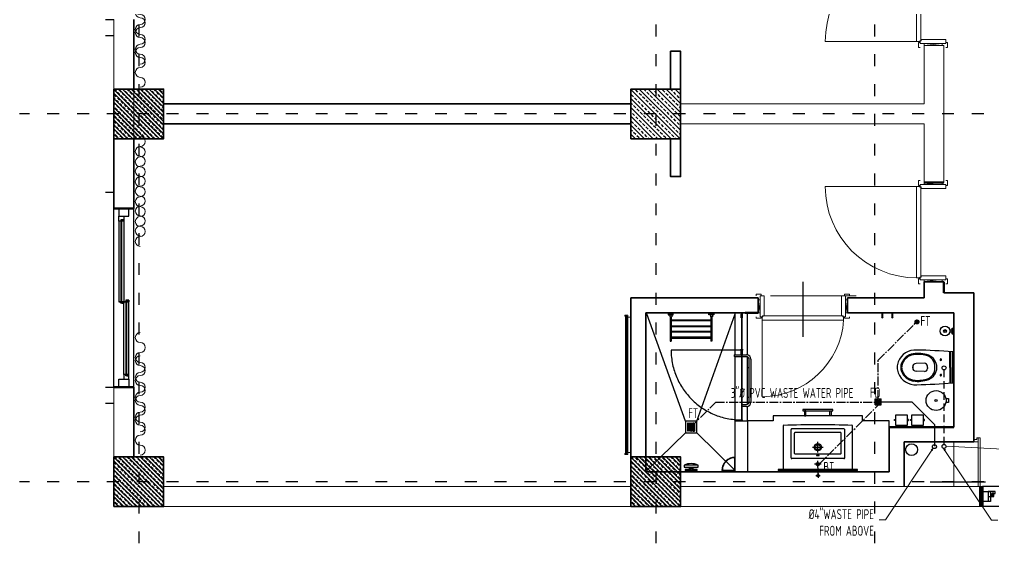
# Model space of a CAD drawing. Header units: millimetres. Extents: x 626118 to 667468, y 4481694 to 4492717.
# Drawn here: x 645905 to 646885, y 4488997 to 4489534 of the extents above; entities that cross this region are included whole.
import ezdxf

# ---------------------------------------------------------------- set-up
doc = ezdxf.new("R2010")
doc.units = ezdxf.units.MM
for name, pattern in [('ACAD_ISO03W100', [30, 12, -18]), ('CENTER2', [1.125, 0.75, -0.125, 0.125, -0.125]), ('DUZ', [500, 500]), ('HIDDEN', [0.375, 0.25, -0.125]), ('HIDDEN2', [0.1875, 0.125, -0.0625])]:
    doc.linetypes.add(name, pattern=pattern)
doc.layers.get('0').update_dxf_attribs({"color": 1, "linetype": 'DUZ'})
for name, color, linetype in [('0 MC MAHAL', 94, 'Continuous'), ('a_cam', 161, 'Continuous'), ('a_gorunus', 233, 'Continuous'), ('a_mobilya', 1, 'Continuous'), ('a_mobilya_tarama', 253, 'Continuous'), ('a_seramik', 241, 'Continuous'), ('a_seramik_tarama', 85, 'Continuous'), ('a_vitrifiye', 195, 'Continuous'), ('AGAC', 116, 'Continuous'), ('DR-SOIL PIPE', 6, 'HIDDEN'), ('DR-TEXT', 3, 'Continuous'), ('DR-WASTE PIPE', 5, 'CENTER2'), ('KOLTAR_F', 145, 'Continuous'), ('PEN', 161, 'Continuous'), ('pen.kap.olc', 205, 'Continuous'), ('PLUM FIT', 7, 'Continuous'), ('söve', 26, 'DUZ'), ('TESİSAT', 57, 'Continuous')]:
    doc.layers.add(name, color=color, linetype=linetype)
for name, color, linetype, lineweight in [('cam', 143, 'Continuous', 20), ('DUV', 220, 'Continuous', 50), ('DUVAR', 7, 'Continuous', 35), ('FE_MOBTEF.2', 33, 'Continuous', 18), ('FE_PERDE', 205, 'Continuous', 15), ('gor25', 142, 'Continuous', 25), ('iç duvar', 7, 'Continuous', 50), ('KAPEN', 151, 'Continuous', 9), ('KOLON_F', 3, 'Continuous', 35), ('sabt_tef', 181, 'Continuous', 30)]:
    doc.layers.add(name, color=color, linetype=linetype, lineweight=lineweight)
doc.styles.add('din.shx', font='din.shx', dxfattribs={"width": 0.7})
pattern_1 = [(135, (5151152.778, 3828830.847), (-4.4901280605, -4.4901280605), []), (135, (5151152.778, 3828835.337), (-4.4901280605, -4.4901280605), [3.175, -1.5875])]
pattern_2 = [(135, (5151672.778, 3828830.847), (-4.4901280605, -4.4901280605), []), (135, (5151672.778, 3828835.337), (-4.4901280605, -4.4901280605), [3.175, -1.5875])]

# ---------------------------------------------------------------- blocks, each defined once
blk = doc.blocks.new('GEN_BLOCK00601')
at = {"linetype": 'Continuous', "ltscale": 50}
for centre, start, end in [((50, 50), 0, 180), ((250, 50), 0, 180), ((450, 50), 0, 180), ((650, 50), 0, 180), ((850, 50), 0, 180), ((150, 50), 180, 0), ((350, 50), 180, 0), ((550, 50), 180, 0), ((750, 50), 180, 0), ((950, 50), 180, 0)]:
    blk.add_arc(centre, 50, start, end, dxfattribs=at)
for tag in ['Sfb', 'FLOOR']:
    blk.add_attdef(tag, (0, 0), '', height=1)
blk = doc.blocks.new('K210')
for p, q in [((0.04, 0.985), (0.04, 0.032)), ((0.04, 0.032), (0.047, 0.032)), ((0.047, 0.032), (0.047, 0.022)), ((0.047, 0.022), (0.953, 0.022)), ((0.953, 0.032), (0.96, 0.032)), ((0.953, 0.022), (0.953, 0.032)), ((0.96, 0.032), (0.96, 0.065))]:
    blk.add_line(p, q)
for points in [[(-0.02, 0.03), (-0.02, 0.045), (0.03, 0.045), (0.03, 0.03)], [(0.04, 0.065), (0.96, 0.065)], [(1.02, 0.03), (1.02, 0.045), (0.97, 0.045), (0.97, 0.03)], [(0.02, -0.19), (0, -0.19), (0.02, -0.01), (0, -0.01)], [(0.98, -0.19), (1, -0.19), (0.98, -0.01), (1, -0.01)], [(-0.02, -0.23), (-0.02, -0.245), (0.03, -0.245), (0.03, -0.23)], [(1.02, -0.23), (1.02, -0.245), (0.97, -0.245), (0.97, -0.23)]]:
    blk.add_lwpolyline(points)
for points in [[(0.02, 0.03), (0.045, 0.03), (0.045, 0.02), (0.06, 0.02), (0.06, -0.23), (0.02, -0.23)], [(0.98, 0.03), (0.955, 0.03), (0.955, 0.02), (0.94, 0.02), (0.94, -0.23), (0.98, -0.23)]]:
    blk.add_lwpolyline(points, close=True)
blk.add_arc((0.04, 0.065), 0.92, 0, 90)
blk = doc.blocks.new('new block')
at = {"layer": 'KAPEN'}
for p, q in [((105202.0528, 48261.8596), (105202.0198, 48261.8596)), ((105202.0528, 48261.8526), (105202.0528, 48261.8596)), ((105202.0628, 48261.8526), (105202.0528, 48261.8526)), ((105202.0628, 48261.0466), (105202.0628, 48261.8526)), ((105201.2498, 48261.0396), (105202.0528, 48261.0396)), ((105202.0528, 48261.0466), (105202.0628, 48261.0466)), ((105202.0528, 48261.0396), (105202.0528, 48261.0466))]:
    blk.add_line(p, q, dxfattribs=at)
for points in [[(105202.0548, 48261.9196), (105202.0398, 48261.9196), (105202.0398, 48261.8696), (105202.0548, 48261.8696)], [(105202.2248, 48261.8796), (105202.2248, 48261.8996), (105202.0948, 48261.8796), (105202.0948, 48261.8996)], [(105202.2648, 48261.9196), (105202.2798, 48261.9196), (105202.2798, 48261.8696), (105202.2648, 48261.8696)], [(105202.0198, 48261.0396), (105202.0198, 48261.8596)], [(105202.0548, 48260.9796), (105202.0398, 48260.9796), (105202.0398, 48261.0296), (105202.0548, 48261.0296)], [(105202.2248, 48261.0196), (105202.2248, 48260.9996), (105202.0948, 48261.0196), (105202.0948, 48260.9996)], [(105202.2648, 48260.9796), (105202.2798, 48260.9796), (105202.2798, 48261.0296), (105202.2648, 48261.0296)]]:
    blk.add_lwpolyline(points, dxfattribs=at)
for points in [[(105202.0548, 48261.8796), (105202.0548, 48261.8546), (105202.0648, 48261.8546), (105202.0648, 48261.8396), (105202.2648, 48261.8396), (105202.2648, 48261.8796)], [(105202.0548, 48261.0196), (105202.0548, 48261.0446), (105202.0648, 48261.0446), (105202.0648, 48261.0596), (105202.2648, 48261.0596), (105202.2648, 48261.0196)]]:
    blk.add_lwpolyline(points, close=True, dxfattribs=at)
blk.add_arc((105202.0715, 48261.0396), 0.8216, 93.60232, 180, dxfattribs=at)
blk = doc.blocks.new('rgtkjıtdkfgölv')
at = {"layer": 'FE_MOBTEF.2'}
for p, q in [((104445.9079, 48877.9319), (104445.8879, 48877.9319)), ((104445.8879, 48877.9319), (104445.8879, 48877.9019)), ((104445.8879, 48877.9019), (104445.8979, 48877.9019)), ((104445.8979, 48877.9139), (104445.8979, 48877.9219)), ((104445.8979, 48877.9219), (104447.2779, 48877.9219)), ((104445.8979, 48877.9219), (104445.9079, 48877.9219)), ((104445.8979, 48877.9019), (104445.8979, 48877.9219)), ((104445.8979, 48877.9079), (104445.8979, 48877.9139)), ((104445.8979, 48877.9139), (104447.2779, 48877.9139)), ((104447.2779, 48877.9139), (104445.8979, 48877.9139)), ((104447.2779, 48877.9079), (104445.8979, 48877.9079)), ((104445.9076, 48877.9319), (104445.9076, 48877.9619)), ((104445.9079, 48877.9219), (104445.9079, 48877.9319)), ((104447.2612, 48877.9319), (104445.9143, 48877.9319)), ((104447.2679, 48877.9319), (104447.2679, 48877.9619)), ((104447.2679, 48877.9319), (104447.2879, 48877.9319)), ((104447.2679, 48877.9219), (104447.2679, 48877.9319)), ((104447.2779, 48877.9219), (104447.2679, 48877.9219)), ((104447.2779, 48877.9019), (104447.2779, 48877.9219)), ((104447.2779, 48877.9219), (104447.2779, 48877.9139)), ((104447.2779, 48877.9139), (104447.2779, 48877.9079)), ((104447.2879, 48877.9019), (104447.2779, 48877.9019)), ((104447.2879, 48877.9319), (104447.2879, 48877.9019))]:
    blk.add_line(p, q, dxfattribs=at)
blk = doc.blocks.new('urejjnjf')
at = {"layer": 'sabt_tef'}
for p, q in [((104450.0661, 49042.3043), (104449.7561, 49042.3043)), ((104449.9111, 49042.2843), (104449.7561, 49042.2843)), ((104449.9111, 49042.2763), (104449.7561, 49042.2763)), ((104449.8336, 49042.1951), (104449.8336, 49042.1843)), ((104449.9111, 49042.2843), (104450.0661, 49042.2843)), ((104449.9111, 49042.2763), (104450.0661, 49042.2763)), ((104449.9886, 49042.1951), (104449.9886, 49042.1843)), ((104449.8462, 49042.1843), (104449.8216, 49042.1843)), ((104449.8336, 49042.1734), (104449.8336, 49042.1843)), ((104449.976, 49042.1843), (104450.0006, 49042.1843)), ((104449.9886, 49042.1734), (104449.9886, 49042.1843)), ((104449.8695, 49042.0199), (104449.872, 49041.9351)), ((104449.9111, 49042.0508), (104449.8995, 49042.0508)), ((104449.9111, 49042.0508), (104449.9227, 49042.0508)), ((104449.9527, 49042.0199), (104449.9501, 49041.9351)), ((104449.9111, 49041.9011), (104449.907, 49041.9011)), ((104449.907, 49041.9011), (104449.9111, 49041.9011)), ((104449.9152, 49041.9011), (104449.9111, 49041.9011)), ((104449.9111, 49041.9011), (104449.9152, 49041.9011))]:
    blk.add_line(p, q, dxfattribs=at)
for centre, major_axis, start_param, end_param in [((104454.7356, 49041.8516), (3.5355, 3.5355), 2.265542, 2.338186), ((104445.0866, 49041.8516), (-3.5355, 3.5355), 3.944999, 4.017643), ((104449.8336, 49042.1843), (-0.0053, 0.0053), 3.926991, 7.068583), ((104449.9886, 49042.1843), (-0.0053, 0.0053), 3.926991, 7.068583), ((104449.9111, 49042.0143), (0.0919, 0.0919), 0.785398, 1.997007), ((104449.9002, 49042.0148), (-0.0778, 0.0778), -0.884575, 0.555132), ((104449.8336, 49042.1843), (0.0053, 0.0053), 2.356194, 5.497787), ((104449.9111, 49042.0143), (-0.0919, 0.0919), 4.286178, 5.497787), ((104449.922, 49042.0148), (0.0778, 0.0778), 5.728053, 7.16776), ((104449.9886, 49042.1843), (0.0053, 0.0053), 2.356194, 5.497787), ((104450.0702, 49041.9545), (0.2121, 0.2121), 1.997007, 2.51551), ((104450.0702, 49041.9545), (0.2051, 0.2051), 2.057267, 2.51551), ((104449.8995, 49042.0208), (0.0212, 0.0212), 0.785398, 2.385987), ((104449.9227, 49042.0208), (-0.0212, 0.0212), 3.897198, 5.497787), ((104449.7519, 49041.9545), (0.2051, 0.2051), 5.338472, 5.796715), ((104449.7519, 49041.9545), (0.2121, 0.2121), 5.338472, 5.856974), ((104449.9261, 49041.9313), (-0.1344, 0.1344), 0.731068, 1.971798), ((104449.9261, 49041.9313), (0.1089, 0.1089), 2.51551, 3.542594), ((104449.9261, 49041.9313), (-0.1018, 0.1018), 0.944713, 1.971798), ((104449.907, 49041.9361), (-0.0247, 0.0247), 0.815191, 2.356194), ((104449.9152, 49041.9361), (0.0247, 0.0247), 3.926991, 5.467994), ((104449.8961, 49041.9313), (-0.1018, 0.1018), 2.740591, 3.767676), ((104449.8961, 49041.9313), (-0.1089, 0.1089), 2.740591, 3.767676), ((104449.8961, 49041.9313), (0.1344, 0.1344), 4.311388, 5.552117), ((104449.9111, 49041.8943), (0.0735, 0.0735), 3.542594, 3.926991), ((104449.9111, 49041.8943), (-0.0735, 0.0735), 2.356194, 2.740591), ((104449.9111, 49041.8943), (0.1061, 0.1061), 3.542594, 3.926991), ((104449.9111, 49041.8943), (0.0806, 0.0806), 3.542594, 3.926991), ((104449.9111, 49041.8943), (-0.0806, 0.0806), 2.356194, 2.740591), ((104449.9111, 49041.8943), (-0.1061, 0.1061), 2.356194, 2.740591)]:
    blk.add_ellipse(centre, major_axis=major_axis, ratio=1, start_param=start_param, end_param=end_param, dxfattribs=at)
blk = doc.blocks.new('sj4rıekfsdöşlçdoeköd')
blk.add_line((104449.3382, 48901.752), (104449.3382, 48901.767))
at = {"layer": 'a_cam'}
for p, q in [((104448.3202, 48901.1255), (104448.3202, 48901.1175)), ((104448.6682, 48901.1255), (104448.3202, 48901.1255)), ((104448.3202, 48901.1175), (104448.6682, 48901.1175)), ((104448.6682, 48901.1175), (104448.6682, 48901.1255)), ((104448.6862, 48901.1255), (104448.6862, 48901.1175)), ((104449.3782, 48901.1255), (104448.6862, 48901.1255)), ((104448.6862, 48901.1175), (104449.3782, 48901.1175)), ((104449.3782, 48901.1175), (104449.3782, 48901.1255))]:
    blk.add_line(p, q, dxfattribs=at)
at = {"layer": 'a_gorunus'}
for p, q in [((104448.7245, 48901.18), (104448.3122, 48901.18)), ((104449.2209, 48901.18), (104448.7455, 48901.18)), ((104449.3882, 48901.18), (104449.242, 48901.18)), ((104448.7232, 48901.056), (104448.3122, 48901.056)), ((104449.3882, 48901.056), (104448.7432, 48901.056))]:
    blk.add_line(p, q, dxfattribs=at)
at = {"layer": 'a_mobilya'}
for p, q in [((104448.7682, 48901.2145), (104449.1982, 48901.2145)), ((104449.1982, 48901.1945), (104448.7682, 48901.1945)), ((104448.7232, 48901.1255), (104448.7232, 48901.1695)), ((104448.7232, 48901.0545), (104448.7232, 48901.1175)), ((104448.7432, 48901.1695), (104448.7432, 48901.1255)), ((104448.7432, 48901.1175), (104448.7432, 48901.0545)), ((104449.2232, 48901.1255), (104449.2232, 48901.1695)), ((104449.2432, 48901.1695), (104449.2432, 48901.1255))]:
    blk.add_line(p, q, dxfattribs=at)
for centre, major_axis, start_param, end_param in [((104448.7682, 48901.1695), (0.0318, 0.0318), 0.785398, 2.356194), ((104448.7682, 48901.1695), (0.0177, 0.0177), 0.785398, 2.356194), ((104449.1982, 48901.1695), (-0.0318, 0.0318), 3.926991, 5.497787), ((104449.1982, 48901.1695), (-0.0177, 0.0177), 3.926991, 5.497787), ((104448.7332, 48901.0545), (0.00707, 0.00707), 2.356194, 5.497787)]:
    blk.add_ellipse(centre, major_axis=major_axis, ratio=1, start_param=start_param, end_param=end_param, dxfattribs=at)
at = {"layer": 'a_mobilya_tarama', "linetype": 'HIDDEN2', "ltscale": 200}
for p, q in [((104449.3927, 48900.6695), (104448.3122, 48901.056)), ((104449.5077, 48900.6695), (104449.8882, 48901.056)), ((104449.4102, 48900.6263), (104449.4102, 48900.6213)), ((104449.4902, 48900.6263), (104449.4102, 48900.6263)), ((104449.4102, 48900.6213), (104449.4902, 48900.6213)), ((104449.4106, 48900.6496), (104449.4106, 48900.6446)), ((104449.4906, 48900.6496), (104449.4106, 48900.6496)), ((104449.4106, 48900.6446), (104449.4906, 48900.6446)), ((104449.4106, 48900.638), (104449.4106, 48900.633)), ((104449.4906, 48900.638), (104449.4106, 48900.638)), ((104449.4106, 48900.633), (104449.4906, 48900.633)), ((104449.4106, 48900.6148), (104449.4106, 48900.6098)), ((104449.4906, 48900.6148), (104449.4106, 48900.6148)), ((104449.4106, 48900.6098), (104449.4906, 48900.6098)), ((104449.4902, 48900.6213), (104449.4902, 48900.6263)), ((104449.4906, 48900.6446), (104449.4906, 48900.6496)), ((104449.4906, 48900.633), (104449.4906, 48900.638)), ((104449.4906, 48900.6098), (104449.4906, 48900.6148)), ((104449.3927, 48900.5545), (104448.3122, 48900.168)), ((104449.4102, 48900.6031), (104449.4102, 48900.5981)), ((104449.4902, 48900.6031), (104449.4102, 48900.6031)), ((104449.4102, 48900.5981), (104449.4902, 48900.5981)), ((104449.4102, 48900.5917), (104449.4102, 48900.5867)), ((104449.4902, 48900.5917), (104449.4102, 48900.5917)), ((104449.4102, 48900.5867), (104449.4902, 48900.5867)), ((104449.4102, 48900.5803), (104449.4102, 48900.5753)), ((104449.4902, 48900.5803), (104449.4102, 48900.5803)), ((104449.4102, 48900.5753), (104449.4902, 48900.5753)), ((104449.4902, 48900.5981), (104449.4902, 48900.6031)), ((104449.4902, 48900.5867), (104449.4902, 48900.5917)), ((104449.4902, 48900.5753), (104449.4902, 48900.5803)), ((104449.5077, 48900.5545), (104449.8882, 48900.168))]:
    blk.add_line(p, q, dxfattribs=at)
at = {"layer": 'a_seramik'}
for p, q in [((104449.3882, 48902.606), (104449.3882, 48902.337)), ((104449.4502, 48902.606), (104449.3882, 48902.606)), ((104449.3382, 48902.337), (104449.3382, 48901.437)), ((104449.3882, 48902.337), (104449.3382, 48902.337)), ((104449.3382, 48901.437), (104449.3882, 48901.437)), ((104449.3882, 48901.437), (104449.3882, 48901.18)), ((104449.3882, 48901.18), (104449.9002, 48901.18)), ((104449.3882, 48901.056), (104449.3882, 48901.18)), ((104449.9002, 48901.056), (104449.3882, 48901.056))]:
    blk.add_line(p, q, dxfattribs=at)
at = {"layer": 'a_seramik_tarama'}
for p, q in [((104448.8502, 48901.18), (104448.8502, 48901.1945)), ((104449.1502, 48901.18), (104449.1502, 48901.1945))]:
    blk.add_line(p, q, dxfattribs=at)
at = {"layer": 'a_vitrifiye'}
for p, q in [((104449.8882, 48901.487), (104449.8882, 48902.287)), ((104448.3522, 48901.129), (104448.3122, 48901.129)), ((104448.3122, 48901.114), (104448.3522, 48901.114)), ((104448.3152, 48901.126), (104448.3522, 48901.126)), ((104448.3522, 48901.117), (104448.3152, 48901.117)), ((104448.3522, 48901.126), (104448.3522, 48901.129)), ((104448.3522, 48901.114), (104448.3522, 48901.117)), ((104448.6682, 48901.129), (104448.6782, 48901.129)), ((104448.6682, 48901.114), (104448.6682, 48901.129)), ((104448.6782, 48901.114), (104448.6682, 48901.114)), ((104448.6782, 48901.129), (104448.6782, 48901.114)), ((104448.6782, 48901.114), (104448.7182, 48901.114)), ((104448.6812, 48901.117), (104448.6812, 48901.126)), ((104448.6812, 48901.126), (104448.7182, 48901.126)), ((104448.7182, 48901.117), (104448.6812, 48901.117)), ((104449.3782, 48901.129), (104449.3782, 48901.114)), ((104449.3782, 48901.129), (104449.3782, 48901.114)), ((104449.3882, 48901.129), (104449.3782, 48901.129)), ((104449.3782, 48901.114), (104449.3882, 48901.114)), ((104449.3882, 48901.129), (104449.3882, 48901.114)), ((104449.3882, 48901.114), (104449.3882, 48901.129))]:
    blk.add_line(p, q, dxfattribs=at)
at = {"layer": 'a_vitrifiye', "linetype": 'HIDDEN', "ltscale": 10}
for p, q in [((104448.6782, 48901.129), (104448.6782, 48900.4105)), ((104448.7182, 48901.129), (104448.6782, 48901.129))]:
    blk.add_line(p, q, dxfattribs=at)
at = {"layer": 'a_vitrifiye', "linetype": 'HIDDEN'}
for p, q in [((104448.7182, 48901.129), (104448.7182, 48901.126)), ((104448.7182, 48901.114), (104448.7182, 48901.117))]:
    blk.add_line(p, q, dxfattribs=at)
at = {"layer": 'a_vitrifiye', "linetype": 'HIDDEN', "ltscale": 10}
blk.add_ellipse((104448.6722, 48901.1165), major_axis=(-0.4992, 0.4992), ratio=1, start_param=2.364699, end_param=3.928437, dxfattribs=at)
at = {"layer": 'sabt_tef'}
for p, q in [((104448.4572, 48903.238), (104448.4572, 48903.244)), ((104448.5119, 48903.244), (104448.4572, 48903.244)), ((104448.5119, 48903.238), (104448.4572, 48903.238)), ((104448.4601, 48903.2339), (104448.4601, 48903.238)), ((104448.4601, 48903.2339), (104448.5091, 48903.2339)), ((104448.4746, 48903.2319), (104448.4746, 48903.2141)), ((104448.4946, 48903.2319), (104448.4946, 48903.2141)), ((104448.5091, 48903.2339), (104448.5091, 48903.238)), ((104448.5119, 48903.238), (104448.5119, 48903.244)), ((104449.1624, 48903.2021), (104449.2049, 48903.2021)), ((104449.1624, 48903.1813), (104449.1624, 48903.2021)), ((104449.2049, 48903.1813), (104449.1624, 48903.1813)), ((104449.2049, 48903.2021), (104449.2049, 48903.1813)), ((104449.3752, 48902.959), (104449.3752, 48902.949)), ((104449.3852, 48902.959), (104449.3752, 48902.959)), ((104449.3852, 48902.949), (104449.3852, 48902.959)), ((104449.4302, 48902.949), (104449.3302, 48902.949)), ((104449.3302, 48902.949), (104449.3302, 48902.829)), ((104449.3752, 48902.949), (104449.3852, 48902.949)), ((104449.4302, 48902.829), (104449.4302, 48902.949)), ((104449.4302, 48902.8915), (104449.4352, 48902.8915)), ((104449.4352, 48902.8865), (104449.4302, 48902.8865)), ((104449.4352, 48902.904), (104449.4452, 48902.904)), ((104449.4352, 48902.874), (104449.4352, 48902.904)), ((104449.4352, 48902.8915), (104449.4352, 48902.8865)), ((104449.4452, 48902.874), (104449.4352, 48902.874)), ((104449.4452, 48902.904), (104449.4452, 48902.874)), ((104449.3302, 48902.829), (104449.4302, 48902.829)), ((104449.4302, 48902.789), (104449.3302, 48902.789)), ((104449.3302, 48902.789), (104449.3302, 48902.669)), ((104449.3752, 48902.829), (104449.3852, 48902.829)), ((104449.3752, 48902.819), (104449.3752, 48902.829)), ((104449.3852, 48902.819), (104449.3752, 48902.819)), ((104449.3752, 48902.799), (104449.3752, 48902.789)), ((104449.3852, 48902.799), (104449.3752, 48902.799)), ((104449.3752, 48902.789), (104449.3852, 48902.789)), ((104449.3852, 48902.829), (104449.3852, 48902.819)), ((104449.3852, 48902.789), (104449.3852, 48902.799)), ((104449.4302, 48902.669), (104449.4302, 48902.789)), ((104449.3302, 48902.669), (104449.4302, 48902.669)), ((104449.3752, 48902.669), (104449.3852, 48902.669)), ((104449.3752, 48902.659), (104449.3752, 48902.669)), ((104449.3852, 48902.669), (104449.3852, 48902.659)), ((104449.4302, 48902.7315), (104449.4352, 48902.7315)), ((104449.4352, 48902.7265), (104449.4302, 48902.7265)), ((104449.4352, 48902.744), (104449.4452, 48902.744)), ((104449.4352, 48902.714), (104449.4352, 48902.744)), ((104449.4352, 48902.7315), (104449.4352, 48902.7265)), ((104449.4452, 48902.714), (104449.4352, 48902.714)), ((104449.4452, 48902.744), (104449.4452, 48902.714)), ((104448.3122, 48902.641), (104448.3122, 48902.631)), ((104448.3422, 48902.641), (104448.3122, 48902.641)), ((104448.3122, 48902.631), (104448.3422, 48902.631)), ((104448.3422, 48902.641), (104448.3422, 48902.645)), ((104448.3422, 48902.627), (104448.3422, 48902.631)), ((104449.3852, 48902.659), (104449.3752, 48902.659)), ((104448.3122, 48902.541), (104448.3122, 48902.531)), ((104448.3422, 48902.541), (104448.3122, 48902.541)), ((104448.3122, 48902.531), (104448.3422, 48902.531)), ((104448.3422, 48902.541), (104448.3422, 48902.545)), ((104448.3422, 48902.527), (104448.3422, 48902.531)), ((104449.8782, 48902.287), (104449.8782, 48901.487)), ((104449.8882, 48902.287), (104449.8782, 48902.287)), ((104449.8812, 48902.237), (104449.4402, 48902.237)), ((104449.8882, 48901.544), (104449.8882, 48902.23)), ((104449.4682, 48902.15), (104449.4682, 48901.624)), ((104449.7612, 48902.157), (104449.4752, 48902.157)), ((104449.5042, 48902.114), (104449.5042, 48901.66)), ((104449.7162, 48902.121), (104449.5112, 48902.121)), ((104449.7232, 48902.114), (104449.7232, 48901.66)), ((104449.7682, 48902.15), (104449.7682, 48901.624)), ((104449.2732, 48902.037), (104449.2732, 48901.737)), ((104449.2882, 48902.037), (104449.2732, 48902.037)), ((104449.2882, 48901.737), (104449.2882, 48902.037)), ((104449.2882, 48902.007), (104449.2882, 48902.022)), ((104449.2882, 48902.022), (104449.3382, 48902.022)), ((104449.3382, 48902.007), (104449.2882, 48902.007)), ((104449.7057, 48901.887), (104449.6007, 48901.887)), ((104449.6532, 48901.8345), (104449.6532, 48901.9395)), ((104449.8558, 48901.887), (104449.7906, 48901.887)), ((104449.8232, 48901.9196), (104449.8232, 48901.8544)), ((104449.2732, 48901.737), (104449.2882, 48901.737)), ((104449.2882, 48901.767), (104449.2882, 48901.752)), ((104449.3382, 48901.767), (104449.2882, 48901.767)), ((104449.2882, 48901.752), (104449.3382, 48901.752)), ((104449.7612, 48901.617), (104449.4752, 48901.617)), ((104449.7162, 48901.653), (104449.5112, 48901.653)), ((104449.4402, 48901.537), (104449.8812, 48901.537)), ((104449.8782, 48901.487), (104449.8882, 48901.487)), ((104449.8882, 48901.056), (104449.7542, 48901.056)), ((104449.8832, 48901.051), (104449.7591, 48901.051)), ((104449.8832, 48900.9269), (104449.8832, 48901.051)), ((104449.8882, 48900.922), (104449.8882, 48901.056)), ((104448.3122, 48900.792), (104448.3122, 48900.842)), ((104448.3122, 48900.842), (104448.3222, 48900.842)), ((104448.3222, 48900.842), (104448.3222, 48900.792)), ((104448.3222, 48900.827), (104448.3422, 48900.827)), ((104448.3222, 48900.807), (104448.3422, 48900.807)), ((104448.3422, 48900.827), (104448.3422, 48900.807)), ((104448.3422, 48900.822), (104448.5872, 48900.822)), ((104448.3422, 48900.812), (104448.5872, 48900.812)), ((104448.3722, 48900.812), (104448.3822, 48900.812)), ((104448.3722, 48900.412), (104448.3722, 48900.812)), ((104448.3822, 48900.812), (104448.3822, 48900.412)), ((104448.4322, 48900.812), (104448.4422, 48900.812)), ((104448.4322, 48900.412), (104448.4322, 48900.812)), ((104448.4422, 48900.812), (104448.4422, 48900.412)), ((104448.4872, 48900.812), (104448.4972, 48900.812)), ((104448.4872, 48900.412), (104448.4872, 48900.812)), ((104448.4972, 48900.812), (104448.4972, 48900.412)), ((104448.5572, 48900.812), (104448.5472, 48900.812)), ((104448.5472, 48900.812), (104448.5472, 48900.412)), ((104448.5572, 48900.412), (104448.5572, 48900.812)), ((104448.5872, 48900.822), (104448.5872, 48900.812)), ((104448.3222, 48900.792), (104448.3122, 48900.792)), ((104449.3927, 48900.6695), (104449.3927, 48900.5545)), ((104449.5077, 48900.6695), (104449.3927, 48900.6695)), ((104449.5077, 48900.5545), (104449.5077, 48900.6695)), ((104449.8532, 48900.682), (104449.8332, 48900.682)), ((104449.8332, 48900.682), (104449.8332, 48900.542)), ((104449.8532, 48900.682), (104449.8332, 48900.682)), ((104449.8532, 48900.617), (104449.8532, 48900.682)), ((104449.8532, 48900.542), (104449.8532, 48900.682)), ((104449.8646, 48900.617), (104449.8532, 48900.617)), ((104449.8646, 48900.617), (104449.8532, 48900.617)), ((104449.8532, 48900.542), (104449.8532, 48900.607)), ((104449.8532, 48900.607), (104449.8646, 48900.607)), ((104449.8532, 48900.607), (104449.8646, 48900.607)), ((104449.8582, 48900.632), (104449.8582, 48900.617)), ((104449.8782, 48900.632), (104449.8582, 48900.632)), ((104449.8582, 48900.607), (104449.8582, 48900.592)), ((104449.8882, 48900.624), (104449.8632, 48900.624)), ((104449.8632, 48900.624), (104449.8632, 48900.622)), ((104449.8632, 48900.622), (104449.8632, 48900.624)), ((104449.8632, 48900.624), (104449.8882, 48900.624)), ((104449.8632, 48900.622), (104449.8732, 48900.622)), ((104449.8832, 48900.622), (104449.8632, 48900.622)), ((104449.8782, 48900.672), (104449.8782, 48900.624)), ((104449.8882, 48900.672), (104449.8782, 48900.672)), ((104449.8782, 48900.624), (104449.8782, 48900.632)), ((104449.8832, 48900.602), (104449.8832, 48900.622)), ((104449.8882, 48900.552), (104449.8882, 48900.672)), ((104449.8882, 48900.6), (104449.8882, 48900.624)), ((104449.8882, 48900.624), (104449.8882, 48900.6)), ((104449.3927, 48900.5545), (104449.5077, 48900.5545)), ((104449.8332, 48900.542), (104449.8532, 48900.542)), ((104449.8332, 48900.542), (104449.8532, 48900.542)), ((104449.8582, 48900.592), (104449.8782, 48900.592)), ((104449.8732, 48900.602), (104449.8632, 48900.602)), ((104449.8632, 48900.602), (104449.8632, 48900.6)), ((104449.8632, 48900.6), (104449.8632, 48900.602)), ((104449.8632, 48900.602), (104449.8832, 48900.602)), ((104449.8632, 48900.6), (104449.8882, 48900.6)), ((104449.8882, 48900.6), (104449.8632, 48900.6)), ((104449.8782, 48900.592), (104449.8782, 48900.6)), ((104449.8782, 48900.6), (104449.8782, 48900.552)), ((104449.8782, 48900.552), (104449.8882, 48900.552)), ((104448.3122, 48900.432), (104448.3122, 48900.382)), ((104448.3222, 48900.432), (104448.3122, 48900.432)), ((104448.3222, 48900.382), (104448.3222, 48900.432)), ((104448.3222, 48900.417), (104448.3422, 48900.417)), ((104448.3422, 48900.397), (104448.3422, 48900.417)), ((104448.3422, 48900.412), (104448.5872, 48900.412)), ((104448.3822, 48900.412), (104448.3722, 48900.412)), ((104448.4422, 48900.412), (104448.4322, 48900.412)), ((104448.4972, 48900.412), (104448.4872, 48900.412)), ((104448.5472, 48900.412), (104448.5572, 48900.412)), ((104448.5872, 48900.402), (104448.5872, 48900.412)), ((104448.3122, 48900.382), (104448.3222, 48900.382)), ((104448.3222, 48900.397), (104448.3422, 48900.397)), ((104448.3422, 48900.402), (104448.5872, 48900.402))]:
    blk.add_line(p, q, dxfattribs=at)
for centre, major_axis, ratio, start_param, end_param in [((104448.4846, 48903.1662), (0.0346, 0.0346), 1, 0.785398, 7.068583), ((104448.4846, 48903.1662), (0.0099, 0.0099), 1, 0.785398, 7.068583), ((104448.4846, 48903.1662), (-0.00707, 0.00707), 1, -0.785398, 5.497787), ((104449.1836, 48903.0762), (-0.0708, 0.0708), 1, -0.785398, 5.497787), ((104449.1836, 48903.0762), (0.00765, 0.00765), 1, 0.785398, 7.068583), ((104448.3422, 48902.636), (0.00636, 0.00636), 1, 3.926991, 7.068583), ((104448.3422, 48902.536), (0.00636, 0.00636), 1, 3.926991, 7.068583), ((104461.1928, 48901.887), (8.3188, 8.3188), 1, 2.327015, 2.385374), ((104449.4402, 48902.23), (-0.00495, 0.00495), 1, -0.785398, 0.751244), ((104449.8812, 48902.23), (-0.00495, 0.00495), 1, 3.926991, 5.497787), ((104449.4752, 48902.15), (-0.00495, 0.00495), 1, -0.785398, 0.785398), ((104449.5112, 48902.114), (-0.00495, 0.00495), 1, -0.785398, 0.785398), ((104449.7162, 48902.114), (-0.00495, 0.00495), 1, 3.926991, 5.497787), ((104449.7612, 48902.15), (-0.00495, 0.00495), 1, 3.926991, 5.497787), ((104449.6532, 48901.887), (0.0265, 0.0265), 1, 3.926991, 10.210176), ((104449.6532, 48901.887), (0.0184, 0.0184), 1, 3.926991, 10.210176), ((104449.7372, 48901.887), (0, 0.0123), 0.321168, 0, 6.283185), ((104449.8232, 48901.887), (0.0124, 0.0124), 1, 3.926991, 10.210176), ((104449.4752, 48901.624), (0.00495, 0.00495), 1, 2.356194, 3.926991), ((104449.5112, 48901.66), (0.00495, 0.00495), 1, 2.356194, 3.926991), ((104449.7162, 48901.66), (0.00495, 0.00495), 1, 3.926991, 5.497787), ((104449.7612, 48901.624), (0.00495, 0.00495), 1, 3.926991, 5.497787), ((104449.4402, 48901.544), (-0.00495, 0.00495), 1, 0.819553, 2.356194), ((104449.8812, 48901.544), (0.00495, 0.00495), 1, 3.926991, 5.497787), ((104449.8838, 48901.0516), (-0.0917, 0.0917), 1, 0.751374, 2.390218), ((104449.8838, 48901.0516), (-0.0882, 0.0882), 1, 0.790124, 2.351469), ((104449.9891, 48900.612), (0.1208, 0.1208), 1, 1.934008, 2.778381), ((104449.9891, 48900.612), (0.1208, 0.1208), 1, 1.934008, 2.778381), ((104449.8732, 48900.612), (0.00707, 0.00707), 1, 0.785398, 7.068583), ((104449.8732, 48900.612), (-0.00707, 0.00707), 1, -0.785398, 0.261799), ((104449.8732, 48900.612), (0.00707, 0.00707), 1, 2.879793, 3.926991)]:
    blk.add_ellipse(centre, major_axis=major_axis, ratio=ratio, start_param=start_param, end_param=end_param, dxfattribs=at)
at = {"layer": '0 MC MAHAL'}
blk.add_blockref('urejjnjf', (-1.0609, -139.0602), dxfattribs=at)
blk = doc.blocks.new('FD')
at = {"layer": 'PLUM FIT'}
h = blk.add_hatch(dxfattribs=at)
h.set_pattern_fill('NET', color=56, scale=7.714286, angle=90, style=0)
h.set_pattern_definition([(90, (7609.1601, 24196.6292), (0.964285714, -1e-13), []), (360, (7609.1601, 24196.6292), (-1e-13, -0.964285714), [])])
h.paths.add_polyline_path([(-1.93, 0, 1), (1.93, 0, 1)])
at = {"layer": 'PLUM FIT', "color": 1}
for p, q in [((-2.89, 2.89), (2.89, 2.89)), ((-2.89, 2.89), (-2.89, -2.89)), ((2.89, 2.89), (2.89, -2.89)), ((-2.89, -2.89), (2.89, -2.89))]:
    blk.add_line(p, q, dxfattribs=at)
for radius in [2.89, 1.93]:
    blk.add_circle((0, 0), radius, dxfattribs=at)
blk = doc.blocks.new('A$C9070866a')
at = {"layer": 'iç duvar', "color": 1, "linetype": 'Continuous', "lineweight": 5}
for p, q in [((54.47, 72.22, 0), (6.4, 0)), ((54.47, 72.22, 0), (52.47, 70.27)), ((54.47, 72.22, 0), (53.45, 69.62)), ((6.4, 0), (0, 0))]:
    blk.add_line(p, q, dxfattribs=at)

msp = doc.modelspace()

# ---------------------------------------------------------------- hatches: boundary and pattern name
at = {"layer": 'KOLTAR_F'}
h = msp.add_hatch(dxfattribs=at)
h.set_pattern_fill('ANSI33', color=256, angle=90, style=0)
h.set_pattern_definition([(135, (5150412.778, 3828830.847), (-4.4901280605, -4.4901280605), []), (135, (5150412.778, 3828835.337), (-4.4901280605, -4.4901280605), [3.175, -1.5875])])
h.paths.add_polyline_path([(646000.31, 4489414.33), (646000.31, 4489464.33), (646050.31, 4489464.33), (646050.31, 4489414.33)])
h = msp.add_hatch(dxfattribs=at)
h.set_pattern_fill('ANSI33', color=256, angle=90, style=0)
h.set_pattern_definition(pattern_1)
h.paths.add_polyline_path([(646000.31, 4489414.33), (646000.31, 4489464.33), (646050.31, 4489464.33), (646050.31, 4489414.33)])
h = msp.add_hatch(dxfattribs=at)
h.set_pattern_fill('ANSI33', color=256, angle=90, style=0)
h.set_pattern_definition(pattern_1)
h.paths.add_polyline_path([(646000.31, 4489414.33), (646000.31, 4489464.33), (646050.31, 4489464.33), (646050.31, 4489414.33)])
h = msp.add_hatch(dxfattribs=at)
h.set_pattern_fill('ANSI33', color=256, angle=90, style=0)
h.set_pattern_definition(pattern_2)
h.paths.add_polyline_path([(646520.31, 4489414.33), (646520.31, 4489464.33), (646570.31, 4489464.33), (646570.31, 4489414.33)])
h = msp.add_hatch(dxfattribs=at)
h.set_pattern_fill('ANSI33', color=256, angle=90, style=0)
h.set_pattern_definition(pattern_2)
h.paths.add_polyline_path([(646520.31, 4489414.33), (646520.31, 4489464.33), (646570.31, 4489464.33), (646570.31, 4489414.33)])
h = msp.add_hatch(dxfattribs=at)
h.set_pattern_fill('ANSI33', color=256, angle=90, style=0)
h.set_pattern_definition([(135, (5150412.778, 3828460.847), (-4.4901280605, -4.4901280605), []), (135, (5150412.778, 3828465.337), (-4.4901280605, -4.4901280605), [3.175, -1.5875])])
h.paths.add_polyline_path([(646000.31, 4489044.33), (646000.31, 4489094.33), (646050.31, 4489094.33), (646050.31, 4489044.33)])
h = msp.add_hatch(dxfattribs=at)
h.set_pattern_fill('ANSI33', color=256, angle=90, style=0)
h.set_pattern_definition([(135, (5151152.778, 3828460.847), (-4.4901280605, -4.4901280605), []), (135, (5151152.778, 3828465.337), (-4.4901280605, -4.4901280605), [3.175, -1.5875])])
h.paths.add_polyline_path([(646000.31, 4489044.33), (646000.31, 4489094.33), (646050.31, 4489094.33), (646050.31, 4489044.33)])
h = msp.add_hatch(dxfattribs=at)
h.set_pattern_fill('ANSI33', color=256, angle=90, style=0)
h.set_pattern_definition([(135, (5150932.778, 3828460.847), (-4.4901280605, -4.4901280605), []), (135, (5150932.778, 3828465.337), (-4.4901280605, -4.4901280605), [3.175, -1.5875])])
h.paths.add_polyline_path([(646520.31, 4489044.33), (646520.31, 4489094.33), (646570.31, 4489094.33), (646570.31, 4489044.33)])
h = msp.add_hatch(dxfattribs=at)
h.set_pattern_fill('ANSI33', color=256, angle=90, style=0)
h.set_pattern_definition([(135, (5151672.778, 3828460.847), (-4.4901280605, -4.4901280605), []), (135, (5151672.778, 3828465.337), (-4.4901280605, -4.4901280605), [3.175, -1.5875])])
h.paths.add_polyline_path([(646520.31, 4489044.33), (646520.31, 4489094.33), (646570.31, 4489094.33), (646570.31, 4489044.33)])
at = {"layer": 'PLUM FIT'}
h = msp.add_hatch(dxfattribs=at)
h.set_pattern_fill('NET', color=56, scale=8, angle=180.02732, style=0)
h.set_pattern_definition([(180.0273206, (621711.5812, 4497109.1467), (-0.000476835, 0.999999887), []), (90.0273206, (621711.5812, 4497109.1467), (0.999999887, 0.000476835), [])])
h.paths.add_polyline_path([(646808.14, 4489228.13, 1), (646808.14, 4489232.13, 1)])
h = msp.add_hatch(dxfattribs=at)
h.set_pattern_fill('NET', color=56, scale=8, angle=180.02732, style=0)
h.set_pattern_definition([(180.0273206, (621484.1995, 4497003.4754), (-0.000476835, 0.999999887), []), (90.0273206, (621484.1995, 4497003.4754), (0.999999887, 0.000476835), [])])
h.paths.add_polyline_path([(646580.76, 4489122.46, 1), (646580.76, 4489126.46, 1)])

# ---------------------------------------------------------------- linework, layer by layer
at = {"color": 232, "linetype": 'ACAD_ISO03W100'}
for p, q in [((646025.31, 4492079.33), (646025.31, 4488949.33)), ((646545.31, 4492079.33), (646545.31, 4488949.33)), ((646765.31, 4492079.33), (646765.31, 4488949.33)), ((649845.31, 4489439.33), (645905.31, 4489439.33)), ((649845.31, 4489069.33), (645905.31, 4489069.33))]:
    msp.add_line(p, q, dxfattribs=at)
at = {"layer": 'AGAC'}
for p, q in [((646000.31, 4489164.33), (646000.31, 4489344.33)), ((646000.31, 4489164.33), (646000.31, 4489344.33)), ((646000.31, 4489164.33), (646000.31, 4489344.33)), ((646020.31, 4489164.33), (646020.31, 4489344.33)), ((646020.31, 4489164.33), (646020.31, 4489344.33)), ((646020.31, 4489164.33), (646020.31, 4489344.33)), ((647040.31, 4489064.33), (646873.94, 4489064.33)), ((647040.31, 4489044.33), (646873.94, 4489044.33))]:
    msp.add_line(p, q, dxfattribs=at)
at = {"layer": 'cam'}
for p, q in [((646007.31, 4489332.83), (646007.31, 4489248.83)), ((646007.31, 4489332.83), (646007.31, 4489248.83)), ((646007.31, 4489332.83), (646007.31, 4489248.83)), ((646007.81, 4489332.83), (646007.81, 4489248.83)), ((646007.81, 4489332.83), (646007.81, 4489248.83)), ((646007.81, 4489332.83), (646007.81, 4489248.83)), ((646008.31, 4489332.83), (646008.31, 4489248.83)), ((646008.31, 4489332.83), (646008.31, 4489248.83)), ((646008.31, 4489332.83), (646008.31, 4489248.83)), ((646012.31, 4489175.83), (646012.31, 4489251.83)), ((646012.31, 4489175.83), (646012.31, 4489251.83)), ((646012.31, 4489175.83), (646012.31, 4489251.83)), ((646012.81, 4489175.83), (646012.81, 4489251.83)), ((646012.81, 4489175.83), (646012.81, 4489251.83)), ((646012.81, 4489175.83), (646012.81, 4489251.83)), ((646013.31, 4489175.83), (646013.31, 4489251.83)), ((646013.31, 4489175.83), (646013.31, 4489251.83)), ((646013.31, 4489175.83), (646013.31, 4489251.83))]:
    msp.add_line(p, q, dxfattribs=at)
at = {"layer": 'DR-SOIL PIPE', "ltscale": 30}
msp.add_line((646835.37, 4489106.82, 0), (646835.37, 4489181.83, 0), dxfattribs=at)
at = {"layer": 'DR-SOIL PIPE', "linetype": 'Continuous', "ltscale": 20}
for centre in [(646835.37, 4489183.83, 0), (646835.37, 4489104.82, 0)]:
    msp.add_circle(centre, 2, dxfattribs=at)
at = {"layer": 'DR-WASTE PIPE', "ltscale": 12}
for p, q in [((646769.14, 4489191.56, 0), (646806.64, 4489229.06, 0)), ((646769.14, 4489152.53, 0), (646769.14, 4489191.56, 0)), ((646580.69, 4489124.28, 0), (646605.64, 4489149.23, 0)), ((646605.64, 4489149.23, 0), (646766.1, 4489149.23, 0)), ((646708.67, 4489085.87, 0), (646769.14, 4489146.34, 0)), ((646769.14, 4489146.53, 0), (646769.14, 4489146.34, 0)), ((646708.67, 4489074.37, 0), (646708.67, 4489085.87, 0))]:
    msp.add_line(p, q, dxfattribs=at)
at = {"layer": 'DR-WASTE PIPE', "linetype": 'Continuous', "ltscale": 12}
for p, q in [((646772.14, 4489149.53, 0), (646802.89, 4489149.53, 0)), ((646825.62, 4489126.8, 0), (646802.89, 4489149.53, 0)), ((646825.62, 4489126.8, 0), (646825.63, 4489105.12, 0))]:
    msp.add_line(p, q, dxfattribs=at)
at = {"layer": 'DR-WASTE PIPE', "color": 1, "linetype": 'CENTER2'}
for p, q in [((646706.31, 4489075.5, 0), (646710.79, 4489075.5, 0)), ((646708.67, 4489077.74, 0), (646708.66, 4489073.27, 0))]:
    msp.add_line(p, q, dxfattribs=at)
at = {"layer": 'DR-WASTE PIPE', "ltscale": 12}
msp.add_circle((646825.68, 4489104.62, 0), 2, dxfattribs=at)
at = {"layer": 'DR-WASTE PIPE', "color": 1, "linetype": 'Continuous'}
msp.add_circle((646708.67, 4489075.5, 0), 1.14, dxfattribs=at)
at = {"layer": 'DUV'}
for p, q in [((646815.31, 4489370.44), (646835.31, 4489370.44)), ((646020.31, 4489344.33), (646000.31, 4489344.33)), ((646020.31, 4489344.33), (646000.31, 4489344.33)), ((646020.31, 4489344.33), (646000.31, 4489344.33)), ((646020.31, 4489344.33), (646000.31, 4489344.33)), ((646020.31, 4489344.33), (646000.31, 4489344.33)), ((646835.31, 4489270.44), (646835.31, 4489259.33)), ((646635.31, 4489239.33), (646648.31, 4489239.33)), ((646020.31, 4489164.33), (646000.31, 4489164.33)), ((646020.31, 4489164.33), (646000.31, 4489164.33)), ((646020.31, 4489164.33), (646000.31, 4489164.33)), ((646020.31, 4489164.33), (646000.31, 4489164.33)), ((646020.31, 4489164.33), (646000.31, 4489164.33)), ((646780.31, 4489124.33), (646845.31, 4489124.33)), ((646871.81, 4489044.33), (646871.81, 4489064.33)), ((646873.94, 4489044.33), (646873.94, 4489064.33))]:
    msp.add_line(p, q, dxfattribs=at)
at = {"layer": 'DUVAR'}
for p, q in [((646020.31, 4489534.33), (646020.31, 4489464.33)), ((646020.31, 4489534.33), (646020.31, 4489464.33)), ((646050.31, 4489449.33), (646520.31, 4489449.33)), ((646050.31, 4489429.33), (646520.31, 4489429.33)), ((646000.31, 4489344.33), (646000.31, 4489414.33)), ((646000.31, 4489344.33), (646000.31, 4489414.33)), ((646020.31, 4489344.33), (646020.31, 4489414.33)), ((646020.31, 4489344.33), (646020.31, 4489414.33)), ((646020.31, 4489344.33), (646000.31, 4489344.33)), ((646020.31, 4489344.33), (646000.31, 4489344.33)), ((646020.31, 4489344.33), (646000.31, 4489344.33)), ((646815.31, 4489270.44), (646815.31, 4489254.33)), ((646815.31, 4489270.44), (646835.31, 4489270.44)), ((646835.31, 4489259.33), (646835.31, 4489270.44)), ((646835.31, 4489259.33), (646865.31, 4489259.33)), ((646865.31, 4489109.33), (646865.31, 4489259.33)), ((646520.31, 4489254.33), (646520.31, 4489079.33)), ((646520.31, 4489254.33), (646648.31, 4489254.33)), ((646648.31, 4489239.33), (646648.31, 4489254.33)), ((646738.31, 4489254.33), (646815.31, 4489254.33)), ((646738.31, 4489254.33), (646738.31, 4489239.33)), ((646535.31, 4489239.33), (646535.31, 4489079.33)), ((646535.31, 4489239.33), (646648.31, 4489239.33)), ((646738.31, 4489239.33), (646845.31, 4489239.33)), ((646845.31, 4489124.33), (646845.31, 4489239.33)), ((646020.31, 4489164.33), (646000.31, 4489164.33)), ((646020.31, 4489164.33), (646000.31, 4489164.33)), ((646020.31, 4489164.33), (646000.31, 4489164.33)), ((646020.31, 4489164.33), (646020.31, 4489094.33)), ((646020.31, 4489164.33), (646020.31, 4489094.33)), ((646020.31, 4489094.33), (646020.31, 4489164.33)), ((646780.31, 4489079.33), (646780.31, 4489124.33)), ((646780.31, 4489124.33), (646845.31, 4489124.33)), ((646795.31, 4489109.33), (646795.31, 4489064.33)), ((646795.31, 4489109.33), (646865.31, 4489109.33)), ((646535.31, 4489079.33), (646780.31, 4489079.33)), ((646871.81, 4489044.33), (646871.81, 4489064.33)), ((646873.94, 4489044.33), (646873.94, 4489064.33))]:
    msp.add_line(p, q, dxfattribs=at)
for points in [[(646570.31, 4489464.33), (646570.31, 4489502.33), (646560.31, 4489502.33), (646560.31, 4489464.33)], [(646570.31, 4489414.33), (646570.31, 4489376.33), (646560.31, 4489376.33), (646560.31, 4489414.33)]]:
    msp.add_lwpolyline(points, dxfattribs=at)
at = {"layer": 'gor25'}
for p, q in [((646005.31, 4489331.33), (646005.31, 4489250.33)), ((646005.31, 4489331.33), (646005.31, 4489250.33)), ((646005.31, 4489331.33), (646005.31, 4489250.33)), ((646010.31, 4489331.33), (646010.31, 4489250.33)), ((646010.31, 4489331.33), (646010.31, 4489250.33)), ((646010.31, 4489331.33), (646010.31, 4489250.33)), ((646010.31, 4489177.33), (646010.31, 4489250.33)), ((646010.31, 4489177.33), (646010.31, 4489250.33)), ((646010.31, 4489177.33), (646010.31, 4489250.33)), ((646015.31, 4489177.33), (646015.31, 4489250.33)), ((646015.31, 4489177.33), (646015.31, 4489250.33)), ((646015.31, 4489177.33), (646015.31, 4489250.33))]:
    msp.add_line(p, q, dxfattribs=at)
at = {"layer": 'iç duvar', "color": 7, "lineweight": 18}
for p, q in [((646000.31, 4489344.33), (646000.31, 4489534.33)), ((646000.31, 4489534.33), (646000.31, 4489464.33)), ((646000.31, 4489534.33), (646000.31, 4489464.33)), ((646020.31, 4489344.33), (646020.31, 4489534.33)), ((646815.31, 4489508.21), (646835.31, 4489508.22)), ((646815.31, 4489508.21), (646815.31, 4489449.33)), ((646835.31, 4489508.22), (646835.31, 4489400.25)), ((646835.31, 4489370.44), (646835.31, 4489464.33)), ((646570.31, 4489449.33), (646815.31, 4489449.33)), ((646570.31, 4489429.33), (646815.31, 4489429.33)), ((646815.31, 4489370.44), (646815.31, 4489429.33)), ((646000.31, 4489164.33), (646000.31, 4489094.33)), ((646000.31, 4489164.33), (646000.31, 4489094.33)), ((646050.31, 4489064.33), (646520.31, 4489064.33)), ((646050.31, 4489064.33), (646520.31, 4489064.33)), ((646570.31, 4489064.33), (646873.94, 4489064.33)), ((646570.31, 4489064.33), (646871.81, 4489064.33)), ((646050.31, 4489044.33), (646520.31, 4489044.33)), ((646050.31, 4489044.33), (646520.31, 4489044.33)), ((646570.31, 4489044.33), (646835.31, 4489044.33)), ((646570.31, 4489044.33), (646835.31, 4489044.33)), ((646835.31, 4489044.33), (646873.94, 4489044.33)), ((646835.31, 4489044.33), (646871.81, 4489044.33))]:
    msp.add_line(p, q, dxfattribs=at)
at = {"layer": 'iç duvar', "color": 1, "linetype": 'Continuous', "lineweight": 5}
for p, q in [((646824.41, 4489103.08, 0), (646776.34, 4489030.86)), ((646824.41, 4489103.08, 0), (646822.41, 4489101.13)), ((646824.41, 4489103.08, 0), (646823.38, 4489100.48)), ((646837.33, 4489105.2, 0), (646837.33, 4489105.2, 0)), ((646837.33, 4489105.2, 0), (647040.31, 4489094.33)), ((646776.34, 4489030.86), (646769.94, 4489030.86))]:
    msp.add_line(p, q, dxfattribs=at)
at = {"layer": 'KAPEN'}
for p, q in [((646747.05, 4489256.33), (646660.85, 4489256.33)), ((646845.31, 4489064.33), (646845.31, 4489109.33))]:
    msp.add_line(p, q, dxfattribs=at)
msp.add_lwpolyline([(646869.81, 4489109.33), (646869.81, 4489113.33), (646868.31, 4489113.33), (646868.31, 4489111.83), (646865.31, 4489111.83), (646865.31, 4489109.33), (646869.81, 4489109.33)], close=True, dxfattribs=at)
msp.add_lwpolyline([(646869.81, 4489109.33), (646869.81, 4489113.33), (646868.31, 4489113.33), (646868.31, 4489111.83), (646865.31, 4489111.83), (646865.31, 4489109.33), (646869.81, 4489109.33)], close=True, dxfattribs=at)
msp.add_lwpolyline([(646869.81, 4489064.33), (646869.81, 4489113.33), (646871.81, 4489113.33), (646871.81, 4489064.33)], dxfattribs=at)
at = {"layer": 'KOLON_F'}
for points in [[(646000.31, 4489414.33), (646000.31, 4489464.33), (646050.31, 4489464.33), (646050.31, 4489414.33)], [(646000.31, 4489414.33), (646000.31, 4489464.33), (646050.31, 4489464.33), (646050.31, 4489414.33)], [(646000.31, 4489414.33), (646000.31, 4489464.33), (646050.31, 4489464.33), (646050.31, 4489414.33)], [(646000.31, 4489414.33), (646000.31, 4489464.33), (646050.31, 4489464.33), (646050.31, 4489414.33)], [(646000.31, 4489414.33), (646000.31, 4489464.33), (646050.31, 4489464.33), (646050.31, 4489414.33)], [(646000.31, 4489414.33), (646000.31, 4489464.33), (646050.31, 4489464.33), (646050.31, 4489414.33)], [(646520.31, 4489414.33), (646520.31, 4489464.33), (646570.31, 4489464.33), (646570.31, 4489414.33)], [(646520.31, 4489414.33), (646520.31, 4489464.33), (646570.31, 4489464.33), (646570.31, 4489414.33)], [(646520.31, 4489414.33), (646520.31, 4489464.33), (646570.31, 4489464.33), (646570.31, 4489414.33)], [(646520.31, 4489414.33), (646520.31, 4489464.33), (646570.31, 4489464.33), (646570.31, 4489414.33)], [(646000.31, 4489044.33), (646000.31, 4489094.33), (646050.31, 4489094.33), (646050.31, 4489044.33)], [(646000.31, 4489044.33), (646000.31, 4489094.33), (646050.31, 4489094.33), (646050.31, 4489044.33)], [(646520.31, 4489044.33), (646520.31, 4489094.33), (646570.31, 4489094.33), (646570.31, 4489044.33)], [(646520.31, 4489044.33), (646520.31, 4489094.33), (646570.31, 4489094.33), (646570.31, 4489044.33)]]:
    msp.add_lwpolyline(points, close=True, dxfattribs=at)
at = {"layer": 'PEN'}
for points in [[(646005.31, 4489336.33), (646005.31, 4489336.33), (646015.31, 4489336.33), (646015.31, 4489344.33), (646015.31, 4489344.33), (646005.31, 4489344.33), (646005.31, 4489344.33), (646005.31, 4489344.33), (646005.31, 4489336.33)], [(646005.31, 4489336.33), (646005.31, 4489336.33), (646015.31, 4489336.33), (646015.31, 4489344.33), (646015.31, 4489344.33), (646005.31, 4489344.33), (646005.31, 4489344.33), (646005.31, 4489344.33), (646005.31, 4489336.33)], [(646005.31, 4489336.33), (646005.31, 4489336.33), (646015.31, 4489336.33), (646015.31, 4489344.33), (646015.31, 4489344.33), (646005.31, 4489344.33), (646005.31, 4489344.33), (646005.31, 4489344.33), (646005.31, 4489336.33)], [(646005.31, 4489336.33), (646005.31, 4489336.33), (646010.31, 4489336.33), (646010.31, 4489332.83), (646008.31, 4489332.83), (646007.31, 4489332.83), (646007.31, 4489331.33), (646005.31, 4489331.33), (646005.31, 4489336.33)], [(646005.31, 4489336.33), (646005.31, 4489336.33), (646010.31, 4489336.33), (646010.31, 4489332.83), (646008.31, 4489332.83), (646007.31, 4489332.83), (646007.31, 4489331.33), (646005.31, 4489331.33), (646005.31, 4489336.33)], [(646005.31, 4489336.33), (646005.31, 4489336.33), (646010.31, 4489336.33), (646010.31, 4489332.83), (646008.31, 4489332.83), (646007.31, 4489332.83), (646007.31, 4489331.33), (646005.31, 4489331.33), (646005.31, 4489336.33)], [(646010.31, 4489332.83), (646010.31, 4489331.33), (646008.31, 4489331.33), (646008.31, 4489332.83)], [(646010.31, 4489332.83), (646010.31, 4489331.33), (646008.31, 4489331.33), (646008.31, 4489332.83)], [(646010.31, 4489332.83), (646010.31, 4489331.33), (646008.31, 4489331.33), (646008.31, 4489332.83)], [(646005.31, 4489250.33), (646005.31, 4489250.33), (646010.31, 4489250.33), (646010.31, 4489248.83), (646008.31, 4489248.83), (646007.31, 4489248.83), (646007.31, 4489250.33), (646005.31, 4489250.33), (646005.31, 4489250.33)], [(646005.31, 4489250.33), (646005.31, 4489250.33), (646010.31, 4489250.33), (646010.31, 4489248.83), (646008.31, 4489248.83), (646007.31, 4489248.83), (646007.31, 4489250.33), (646005.31, 4489250.33), (646005.31, 4489250.33)], [(646005.31, 4489250.33), (646005.31, 4489250.33), (646010.31, 4489250.33), (646010.31, 4489248.83), (646008.31, 4489248.83), (646007.31, 4489248.83), (646007.31, 4489250.33), (646005.31, 4489250.33), (646005.31, 4489250.33)], [(646010.31, 4489248.83), (646010.31, 4489250.33), (646008.31, 4489250.33), (646008.31, 4489248.83)], [(646010.31, 4489248.83), (646010.31, 4489250.33), (646008.31, 4489250.33), (646008.31, 4489248.83)], [(646010.31, 4489248.83), (646010.31, 4489250.33), (646008.31, 4489250.33), (646008.31, 4489248.83)], [(646010.31, 4489250.33), (646010.31, 4489250.33), (646015.31, 4489250.33), (646015.31, 4489251.83), (646013.31, 4489251.83), (646012.31, 4489251.83), (646012.31, 4489250.33), (646010.31, 4489250.33), (646010.31, 4489250.33)], [(646010.31, 4489250.33), (646010.31, 4489250.33), (646015.31, 4489250.33), (646015.31, 4489251.83), (646013.31, 4489251.83), (646012.31, 4489251.83), (646012.31, 4489250.33), (646010.31, 4489250.33), (646010.31, 4489250.33)], [(646010.31, 4489250.33), (646010.31, 4489250.33), (646015.31, 4489250.33), (646015.31, 4489251.83), (646013.31, 4489251.83), (646012.31, 4489251.83), (646012.31, 4489250.33), (646010.31, 4489250.33), (646010.31, 4489250.33)], [(646015.31, 4489251.83), (646015.31, 4489250.33), (646013.31, 4489250.33), (646013.31, 4489251.83)], [(646015.31, 4489251.83), (646015.31, 4489250.33), (646013.31, 4489250.33), (646013.31, 4489251.83)], [(646015.31, 4489251.83), (646015.31, 4489250.33), (646013.31, 4489250.33), (646013.31, 4489251.83)], [(646005.31, 4489172.33), (646005.31, 4489172.33), (646015.31, 4489172.33), (646015.31, 4489164.33), (646015.31, 4489164.33), (646005.31, 4489164.33), (646005.31, 4489164.33), (646005.31, 4489164.33), (646005.31, 4489172.33)], [(646005.31, 4489172.33), (646005.31, 4489172.33), (646015.31, 4489172.33), (646015.31, 4489164.33), (646015.31, 4489164.33), (646005.31, 4489164.33), (646005.31, 4489164.33), (646005.31, 4489164.33), (646005.31, 4489172.33)], [(646005.31, 4489172.33), (646005.31, 4489172.33), (646015.31, 4489172.33), (646015.31, 4489164.33), (646015.31, 4489164.33), (646005.31, 4489164.33), (646005.31, 4489164.33), (646005.31, 4489164.33), (646005.31, 4489172.33)], [(646010.31, 4489172.33), (646010.31, 4489172.33), (646015.31, 4489172.33), (646015.31, 4489175.83), (646013.31, 4489175.83), (646012.31, 4489175.83), (646012.31, 4489177.33), (646010.31, 4489177.33), (646010.31, 4489172.33)], [(646010.31, 4489172.33), (646010.31, 4489172.33), (646015.31, 4489172.33), (646015.31, 4489175.83), (646013.31, 4489175.83), (646012.31, 4489175.83), (646012.31, 4489177.33), (646010.31, 4489177.33), (646010.31, 4489172.33)], [(646010.31, 4489172.33), (646010.31, 4489172.33), (646015.31, 4489172.33), (646015.31, 4489175.83), (646013.31, 4489175.83), (646012.31, 4489175.83), (646012.31, 4489177.33), (646010.31, 4489177.33), (646010.31, 4489172.33)], [(646015.31, 4489175.83), (646015.31, 4489177.33), (646013.31, 4489177.33), (646013.31, 4489175.83)], [(646015.31, 4489175.83), (646015.31, 4489177.33), (646013.31, 4489177.33), (646013.31, 4489175.83)], [(646015.31, 4489175.83), (646015.31, 4489177.33), (646013.31, 4489177.33), (646013.31, 4489175.83)], [(646879.81, 4489059.33), (646879.81, 4489059.33), (646879.81, 4489049.33), (646871.81, 4489049.33), (646871.81, 4489049.33), (646871.81, 4489059.33), (646871.81, 4489059.33), (646871.81, 4489059.33), (646879.81, 4489059.33)], [(646881.94, 4489059.33), (646881.94, 4489059.33), (646881.94, 4489049.33), (646873.94, 4489049.33), (646873.94, 4489049.33), (646873.94, 4489059.33), (646873.94, 4489059.33), (646873.94, 4489059.33), (646881.94, 4489059.33)], [(646879.81, 4489059.33), (646879.81, 4489059.33), (646879.81, 4489054.33), (646883.31, 4489054.33), (646883.31, 4489056.33), (646883.31, 4489057.33), (646884.81, 4489057.33), (646884.81, 4489059.33), (646879.81, 4489059.33)], [(646881.94, 4489059.33), (646881.94, 4489059.33), (646881.94, 4489054.33), (646885.44, 4489054.33), (646885.44, 4489056.33), (646885.44, 4489057.33), (646886.94, 4489057.33), (646886.94, 4489059.33), (646881.94, 4489059.33)], [(646883.31, 4489054.33), (646884.81, 4489054.33), (646884.81, 4489056.33), (646883.31, 4489056.33)]]:
    msp.add_lwpolyline(points, close=True, dxfattribs=at)
at = {"layer": 'pen.kap.olc'}
for points in [[(646693.62, 4489215.05), (646693.62, 4489270.42)], [(646821.33, 4489069.33), (646876.91, 4489069.33)]]:
    msp.add_lwpolyline(points, dxfattribs=at)
at = {"layer": 'PLUM FIT', "color": 1}
for centre in [(646808.14, 4489230.13, 0), (646580.76, 4489124.46)]:
    msp.add_circle(centre, 2, dxfattribs=at)
at = {"layer": 'söve'}
for p, q in [((645991.73, 4489534.33), (646000.31, 4489534.33)), ((645991.73, 4489518.19), (646000.31, 4489518.19)), ((645991.94, 4489360.46), (646000.31, 4489360.46)), ((645991.94, 4489360.46), (646000.31, 4489360.46)), ((645991.73, 4489164.33), (646000.31, 4489164.33)), ((645991.73, 4489164.33), (646000.31, 4489164.33)), ((645991.73, 4489148.19), (646000.31, 4489148.19)), ((645991.73, 4489148.19), (646000.31, 4489148.19))]:
    msp.add_line(p, q, dxfattribs=at)
at = {"layer": 'TESİSAT', "color": 8}
msp.add_circle((646802.74, 4489101.56), 6, dxfattribs=at)

# ---------------------------------------------------------------- block references
at = {"xscale": -100, "yscale": 100, "zscale": 100, "rotation": 270}
msp.add_blockref('new block', (-4179451.65, -6030970.16), dxfattribs=at)
at = {"layer": '0 MC MAHAL', "xscale": 100, "yscale": 100, "zscale": 100, "rotation": 270}
for name, p in [('rgtkjıtdkfgölv', (-4241275.88, 14933825.6)), ('sj4rıekfsdöşlçdoeköd', (-4243480.29, 14934069.35))]:
    msp.add_blockref(name, p, dxfattribs=at)
at = {"layer": 'DR-WASTE PIPE', "xscale": 1.037037037312984, "yscale": 1.037037037312984, "zscale": 1.037037037312984, "rotation": 90.02732063688403}
msp.add_blockref('FD', (646769.14, 4489149.53, 0), dxfattribs=at)
at = {"layer": 'FE_PERDE', "yscale": 0.10000020265579, "zscale": 0.10000020265579, "rotation": 270}
for p, xscale in [((646021.81, 4489489.33), -0.10000020265579), ((646021.81, 4489406.06), 0.10000020265579), ((646021.81, 4489119.33), -0.10000020265579), ((646021.81, 4489119.33), -0.10000020265579)]:
    msp.add_blockref('GEN_BLOCK00601', p, dxfattribs=dict(at, xscale=xscale))
at = {"layer": 'FE_PERDE', "extrusion": (0, 0, -1), "yscale": 0.10000020265579, "zscale": -0.10000020265579}
for p, xscale, rotation in [((-646021.81, 4489466.1), 0.10000020265579, 90), ((-646021.81, 4489466.1), 0.10000020265579, 90.00000000000001), ((-646021.81, 4489416.65), -0.10000020265579, 90), ((-646021.81, 4489416.65), -0.10000020265579, 90), ((-646021.81, 4489096.1), 0.10000020265579, 90.00000000000001)]:
    msp.add_blockref('GEN_BLOCK00601', p, dxfattribs=dict(at, xscale=xscale, rotation=rotation))
at = {"layer": 'iç duvar', "color": 1, "linetype": 'Continuous', "lineweight": 5, "xscale": -1}
msp.add_blockref('A$C9070866a', (646889.42, 4489030.65), dxfattribs=at)
at = {"layer": 'KAPEN', "yscale": 100, "zscale": 100}
for p, xscale, rotation in [((646814.31, 4489508.21), 100, 90.00000000000001), ((646814.31, 4489370.44), -100, 90)]:
    msp.add_blockref('K210', p, dxfattribs=dict(at, xscale=xscale, rotation=rotation))

# ---------------------------------------------------------------- texts
at = {"layer": 'DR-TEXT', "char_height": 10, "width": 48.765, "attachment_point": 1, "rotation": 0.02732, "style": 'din.shx'}
for s, insert in [('FT', (646811.59, 4489235.95, 11.08)), ('FD', (646760.8, 4489163.88, 11.08)), ('FT', (646577.96, 4489143.24, 11.08)), ('BT', (646714.03, 4489089.19, 11.08))]:
    msp.add_mtext(s, dxfattribs=dict(at, insert=insert))
at = {"layer": 'DR-TEXT', "char_height": 10, "attachment_point": 9, "style": 'din.shx'}
for s, insert, width in [('3"%%C PVC WASTE WATER PIPE ', (646744.16, 4489153.6), 168.3389), ('%%C4"WASTE PIPE\\PFROM ABOVE ', (646764.86, 4489014.93, 0), 110.1758)]:
    msp.add_mtext(s, dxfattribs=dict(at, insert=insert, width=width))

doc.saveas('drawing.dxf')
